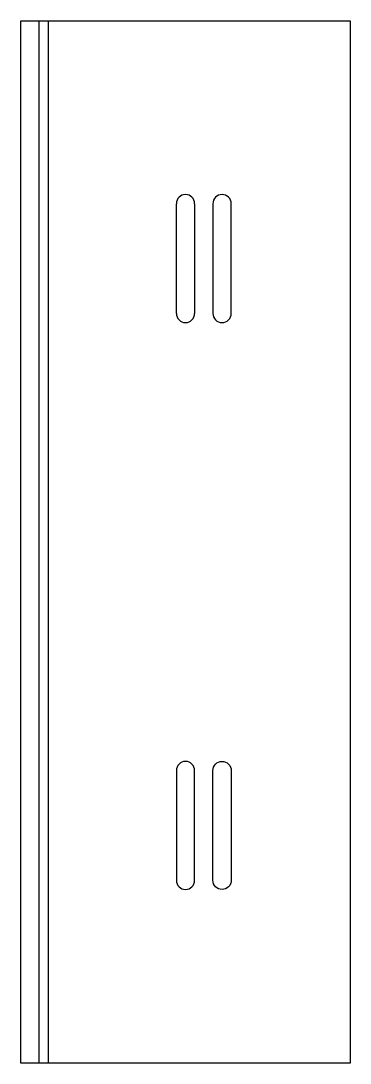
# Model space of a CAD drawing. Header units: millimetres. Extents: x 0 to 180, y -570 to 0.
import ezdxf

# ---------------------------------------------------------------- set-up
doc = ezdxf.new("R2010")
doc.units = ezdxf.units.MM
doc.layers.get('0').update_dxf_attribs({"linetype": 'CONTINUOUS'})

msp = doc.modelspace()

# ---------------------------------------------------------------- linework, layer by layer
for p, q in [((85, -160), (85, -100)), ((95, -100), (95, -160))]:
    msp.add_line(p, q)
for points in [[(0, 0), (180, 0), (180, -570), (0, -570)], [(10, 0), (15, 0), (15, -570), (10, -570)]]:
    msp.add_lwpolyline(points, close=True)
for points in [[(115, -100, 1), (105, -100), (105, -160, 1), (115, -160)], [(85, -470, 1), (95, -470), (95, -410, 1), (85, -410)], [(115, -410), (115, -470, -1), (105, -470), (105, -410, -1)]]:
    msp.add_lwpolyline(points, format="xyb", close=True)
for centre, start, end in [((90, -100), 0, 180), ((90, -160), -180, 0)]:
    msp.add_arc(centre, 5, start, end)

doc.saveas('drawing.dxf')
